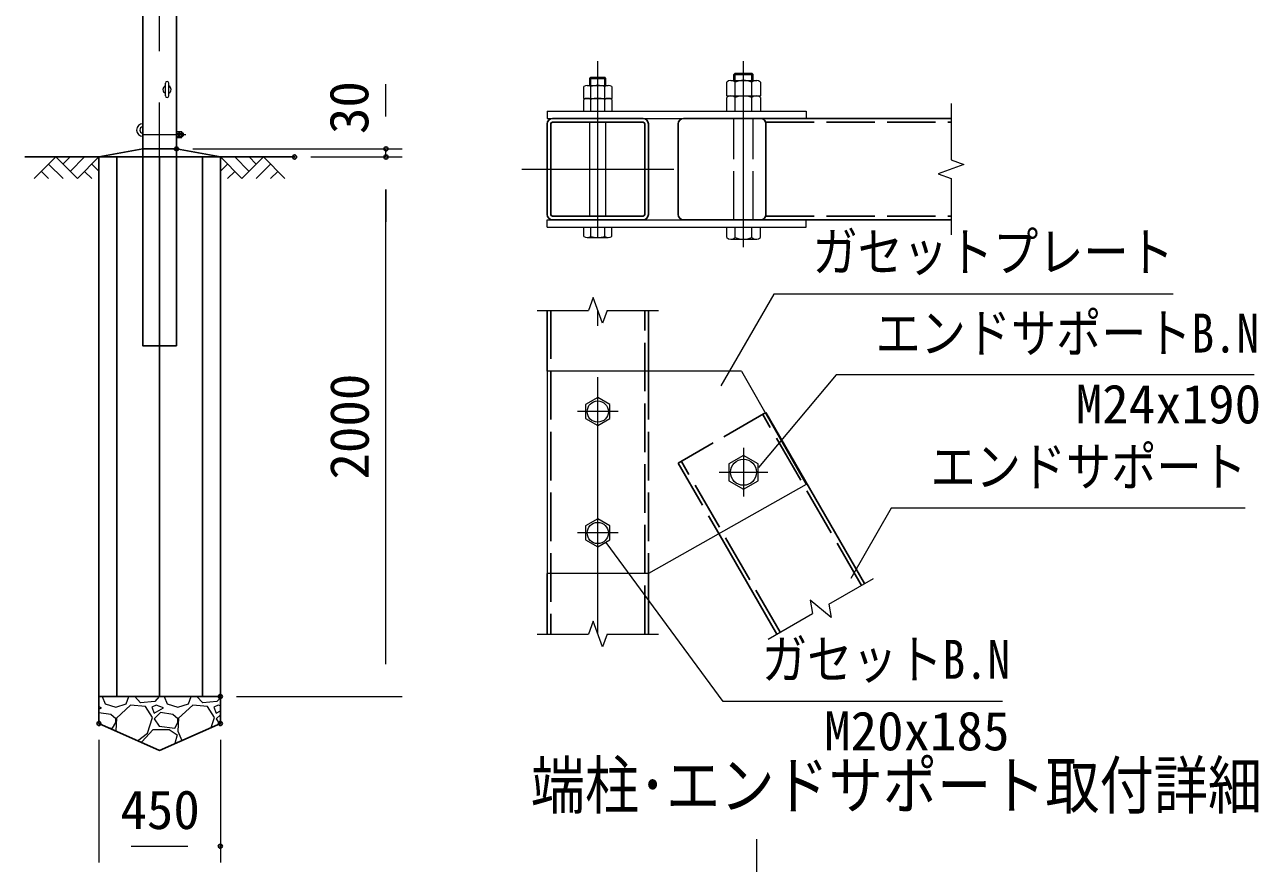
# Model space of a CAD drawing. Units: millimetres, scale not verified. Extents: x -12599 to 12601, y -8909 to 8911.
# Drawn here: x 3860 to 8431, y -2606 to 503 of the extents above; entities that cross this region are included whole.
import ezdxf
from ezdxf.enums import TextEntityAlignment as Align

# ---------------------------------------------------------------- set-up
doc = ezdxf.new("R2010")
doc.units = ezdxf.units.MM
doc.header["$LTSCALE"] = 30
doc.header["$PDMODE"] = 32
doc.header["$PDSIZE"] = 15
doc.linetypes.add('DASHED', pattern=[7.5, 6, -1.5])
doc.linetypes.add('USER1', pattern=[50.8, 31.75, -6.35, 6.35, -6.35])
for name, color, linetype, lineweight in [('0-0_D-BMK', 2, 'USER1', 13), ('0-1_D-STR1', 1, 'Continuous', 25), ('0-2_D-STR3', 3, 'Continuous', 13), ('0-3_D-BGD', 7, 'Continuous', 25), ('0-4_D-STR4', 7, 'Continuous', 25), ('0-5_D-DCR-HCH', 7, 'Continuous', 13), ('0-6_D-STR-DIM', 7, 'Continuous', 13), ('0-9_D-STR-TXT', 7, 'Continuous', 13)]:
    doc.layers.add(name, color=color, linetype=linetype, lineweight=lineweight)
doc.layers.add('0-8_Defpoints', color=8, linetype='Continuous')
doc.layers.add('0-A_D-TTL-TXT', color=7, linetype='Continuous')
doc.styles.add('ＭＳ ゴシック', font='')
doc.styles.get('ＭＳ ゴシック').set_extended_font_data('MS Gothic')

msp = doc.modelspace()

# ---------------------------------------------------------------- linework, layer by layer
at = {"layer": '0-0_D-BMK'}
for p, q in [((4360.29, -738.34), (4360.29, 5163.66)), ((5983.74, -288.18), (5983.74, 368.32)), ((6523.74, -321.52), (6523.74, 368.32)), ((4297.79, 95.66), (4457.79, 95.66)), ((5702.49, -32.51), (6264.99, -32.51)), ((5983.74, -1756.04), (5983.74, -556.04)), ((6058.74, -931.04), (5908.74, -931.04)), ((6523.74, -1066.04), (6523.74, -1246.04)), ((6433.74, -1156.04), (6613.74, -1156.04)), ((6058.74, -1381.04), (5908.74, -1381.04)), ((6573.65, -3078.03), (6573.65, -2515.53))]:
    msp.add_line(p, q, dxfattribs=at)
at = {"layer": '0-1_D-STR1'}
for p, q in [((6152.04, 154.99), (5815.44, 154.99)), ((6152.04, 141.49), (5815.44, 141.49)), ((6587.31, 154.99), (6300.95, 154.99)), ((6587.31, 154.99), (7292.59, 154.99)), ((5796.24, 135.79), (5796.24, -200.81)), ((5809.74, 135.79), (5809.74, -200.81)), ((6157.74, -200.81), (6157.74, 135.79)), ((6171.24, -200.81), (6171.24, 135.79)), ((6281.75, 135.79), (6281.75, -200.81)), ((6606.51, -200.81), (6606.51, 135.79)), ((5815.44, -206.51), (6152.04, -206.51)), ((5815.44, -220.01), (6152.04, -220.01)), ((6300.95, -220.01), (6587.31, -220.01)), ((6587.31, -220.01), (7292.59, -220.01)), ((5796.24, -556.04), (5796.24, -781.04)), ((6171.24, -781.04), (6171.24, -556.04)), ((6972.26, -1568.54), (6606.51, -935.05)), ((6647.5, -1756.04), (6432.51, -1383.66)), ((5796.24, -1531.04), (5796.24, -1756.04)), ((6171.24, -1756.04), (6171.24, -1531.04))]:
    msp.add_line(p, q, dxfattribs=at)
at = {"layer": '0-1_D-STR1', "linetype": 'DASHED'}
for p, q in [((6605.65, 141.49), (7292.59, 141.49)), ((6605.65, -206.51), (7292.59, -206.51)), ((5809.74, -556.04), (5809.74, -1756.04)), ((6157.74, -1756.04), (6157.74, -556.04)), ((6171.24, -781.04), (6171.24, -1531.04)), ((6606.51, -935.05), (6281.75, -1122.55)), ((6960.57, -1575.29), (6594.82, -941.8)), ((6281.75, -1122.55), (6432.51, -1383.66)), ((6659.19, -1749.29), (6293.44, -1115.8))]:
    msp.add_line(p, q, dxfattribs=at)
at = {"layer": '0-1_D-STR1'}
msp.add_lwpolyline([(4297.79, 5112.66), (4422.79, 5112.66), (4422.79, -687.34), (4297.79, -687.34)], close=True, dxfattribs=at)
for centre, radius, start, end in [((5815.44, 135.79), 19.2, 90, 180), ((5815.44, 135.79), 5.7, 90, 180), ((6152.04, 135.79), 19.2, 0, 90), ((6152.04, 135.79), 5.7, 0, 90), ((6300.95, 135.79), 19.2, 90, 180), ((6587.31, 135.79), 19.2, 0, 90), ((5815.44, -200.81), 19.2, 180, 270), ((5815.44, -200.81), 5.7, 180, 270), ((6152.04, -200.81), 19.2, 270, 0), ((6152.04, -200.81), 5.7, 270, 0), ((6300.95, -200.81), 19.2, 180, 270), ((6587.31, -200.81), 19.2, 270, 0)]:
    msp.add_arc(centre, radius, start, end, dxfattribs=at)
at = {"layer": '0-2_D-STR3'}
for p, q in [((6487.74, 318.12), (6492.61, 322.99)), ((6492.61, 322.99), (6554.87, 322.99)), ((6492.61, 295.99), (6492.61, 322.99)), ((6554.87, 295.99), (6554.87, 322.99)), ((6554.87, 322.99), (6559.74, 318.12)), ((4381.54, 238.91), (4381.54, 286.41)), ((4394.04, 238.91), (4394.04, 286.41)), ((5944.05, 277.99), (6022.68, 277.99)), ((5953.74, 303.93), (5957.8, 307.99)), ((5953.74, 277.99), (5953.74, 303.93)), ((5953.74, 303.93), (6013.74, 303.93)), ((5957.8, 307.99), (6009.68, 307.99)), ((5957.8, 277.99), (5957.8, 303.93)), ((6013.74, 303.93), (6009.68, 307.99)), ((6009.68, 277.99), (6009.68, 303.93)), ((6013.74, 277.99), (6013.74, 303.93)), ((6461.34, 238.99), (6461.34, 289.99)), ((6476.66, 295.99), (6573.19, 295.99)), ((6487.74, 295.99), (6487.74, 318.12)), ((6487.74, 318.12), (6559.74, 318.12)), ((6492.54, 238.99), (6492.54, 289.99)), ((6554.94, 238.99), (6554.94, 289.99)), ((6559.74, 295.99), (6559.74, 318.12)), ((6586.14, 289.99), (6586.14, 238.99)), ((5931.84, 229.99), (5931.84, 273.79)), ((5931.84, 229.99), (6035.64, 229.99)), ((5944.05, 229.99), (6022.68, 229.99)), ((5957.79, 229.99), (5957.79, 273.79)), ((6009.69, 229.99), (6009.69, 273.79)), ((6035.64, 273.79), (6035.64, 229.99)), ((6461.34, 238.99), (6586.14, 238.99)), ((6461.34, 181.99), (6461.34, 232.99)), ((6476.66, 238.99), (6573.19, 238.99)), ((6492.54, 181.99), (6492.54, 232.99)), ((6554.94, 181.99), (6554.94, 232.99)), ((6586.14, 232.99), (6586.14, 181.99)), ((5931.84, 181.99), (5931.84, 225.79)), ((5957.79, 181.99), (5957.79, 225.79)), ((6009.69, 181.99), (6009.69, 225.79)), ((6035.64, 225.79), (6035.64, 181.99)), ((5796.24, 181.99), (6756.24, 181.99)), ((5796.24, 181.99), (5796.24, 154.99)), ((5796.24, 154.99), (6756.24, 154.99)), ((5931.84, 181.99), (6035.64, 181.99)), ((5953.74, -206.51), (5953.74, 141.49)), ((6013.74, -206.51), (6013.74, 141.49)), ((6461.34, 181.99), (6586.14, 181.99)), ((6756.24, 181.99), (6756.24, 154.99)), ((4422.79, 106.61), (4422.79, 84.71)), ((4422.79, 106.61), (4431.99, 106.61)), ((4422.79, 101.13), (4431.99, 101.13)), ((4432.79, 106.61), (4432.79, 84.71)), ((4432.79, 106.61), (4441.99, 106.61)), ((4432.79, 104.28), (4432.79, 87.04)), ((4432.79, 101.13), (4441.99, 101.13)), ((4442.79, 104.28), (4442.79, 87.04)), ((4442.79, 101.66), (4446.84, 101.66)), ((4442.79, 100.71), (4447.79, 100.71)), ((4447.79, 100.71), (4446.84, 101.66)), ((4446.84, 101.66), (4446.84, 89.66)), ((4447.79, 100.71), (4447.79, 90.61)), ((4422.79, 90.18), (4431.99, 90.18)), ((4422.79, 84.71), (4431.99, 84.71)), ((4432.79, 90.18), (4441.99, 90.18)), ((4432.79, 84.71), (4441.99, 84.71)), ((4442.79, 89.66), (4446.84, 89.66)), ((5796.24, -220.01), (6756.24, -220.01)), ((5796.24, -247.01), (5796.24, -220.01)), ((6756.24, -247.01), (6756.24, -220.01)), ((5796.24, -247.01), (6756.24, -247.01)), ((5931.84, -247.01), (6035.64, -247.01)), ((5931.84, -281.81), (5931.84, -247.01)), ((5957.79, -281.81), (5957.79, -247.01)), ((6009.69, -281.81), (6009.69, -247.01)), ((6035.64, -281.81), (6035.64, -247.01)), ((6461.34, -247.01), (6586.14, -247.01)), ((6461.34, -286.01), (6461.34, -247.01)), ((6492.54, -286.01), (6492.54, -247.01)), ((6554.94, -286.01), (6554.94, -247.01)), ((6586.14, -286.01), (6586.14, -247.01)), ((5944.05, -286.01), (6022.68, -286.01)), ((6476.66, -292.01), (6573.19, -292.01)), ((6171.24, -781.04), (5796.24, -781.04)), ((5796.24, -781.04), (5796.24, -1531.04)), ((6516.24, -781.04), (6171.24, -781.04))]:
    msp.add_line(p, q, dxfattribs=at)
at = {"layer": '0-2_D-STR3', "linetype": 'DASHED'}
for p, q in [((6487.74, -220.01), (6487.74, 154.99)), ((6559.74, -220.01), (6559.74, 154.99))]:
    msp.add_line(p, q, dxfattribs=at)
at = {"layer": '0-2_D-STR3'}
for points in [[(4442.79, 90.61), (4447.79, 90.61), (4446.84, 89.66)], [(6516.24, -781.04), (6756.24, -1201.04), (6171.24, -1531.04), (5796.24, -1531.04)]]:
    msp.add_lwpolyline(points, dxfattribs=at)
for points in [[(6028.69, -905.09), (5983.74, -879.14), (5938.79, -905.09), (5938.79, -956.99), (5983.74, -982.94), (6028.69, -956.99)], [(6469.7, -1187.24), (6523.74, -1218.44), (6577.78, -1187.24), (6577.78, -1124.84), (6523.74, -1093.64), (6469.7, -1124.84)], [(6028.69, -1355.09), (5983.74, -1329.14), (5938.79, -1355.09), (5938.79, -1406.99), (5983.74, -1432.94), (6028.69, -1406.99)]]:
    msp.add_lwpolyline(points, close=True, dxfattribs=at)
for centre, radius in [((5983.74, -931.04), 39.31), ((6523.74, -1156.04), 48.27), ((5983.74, -1381.04), 39.31)]:
    msp.add_circle(centre, radius, dxfattribs=at)
for centre, radius, start, end in [((4387.79, 262.66), 15, 114.62432, 245.37568), ((4387.79, 286.41), 6.25, 0, 180), ((4387.79, 262.66), 15, 294.62432, 65.37568), ((5944.82, 255.92), 22.09, 54.01973, 125.98027), ((5983.74, 195.73), 82.27, 71.61284, 108.38716), ((6022.67, 255.85), 22.14, 54.12648, 125.87352), ((6476.94, 272.72), 23.27, 47.91412, 132.08588), ((6523.74, 211.87), 84.12, 68.22895, 111.77105), ((6570.54, 273.3), 22.85, 46.94085, 133.05915), ((4387.79, 238.91), 6.25, 180, 0), ((5944.82, 207.92), 22.09, 54.01973, 125.98027), ((5983.74, 147.73), 82.27, 71.61284, 108.38716), ((6022.67, 207.85), 22.14, 54.12648, 125.87352), ((6476.94, 215.72), 23.27, 47.91412, 132.08588), ((6523.74, 154.87), 84.12, 68.22895, 111.77105), ((6570.54, 216.3), 22.85, 46.94085, 133.05915), ((4297.79, 112.66), 23, 90, 270), ((4297.79, 112.66), 11, 90, 270), ((4427.81, 103.87), 5, 326.78843, 33.21157), ((4413.66, 95.66), 19.14, 343.37369, 16.62631), ((4437.81, 103.87), 5, 326.78843, 33.21157), ((4423.66, 95.66), 19.14, 343.37369, 16.62631), ((4427.81, 87.45), 5, 326.78843, 33.21157), ((4437.81, 87.45), 5, 326.78843, 33.21157), ((5944.82, -263.94), 22.09, 234.01973, 305.98027), ((5983.74, -203.74), 82.27, 251.61284, 288.38716), ((6022.67, -263.87), 22.14, 234.12648, 305.87352), ((6476.94, -268.73), 23.27, 227.91412, 312.08588), ((6523.74, -207.89), 84.12, 248.22895, 291.77105), ((6570.54, -269.31), 22.85, 226.94085, 313.05915)]:
    msp.add_arc(centre, radius, start, end, dxfattribs=at)
at = {"layer": '0-3_D-BGD'}
for p, q in [((3860.29, 12.66), (4860.29, 12.66)), ((4585.29, -1987.34), (4135.29, -1987.34))]:
    msp.add_line(p, q, dxfattribs=at)
at = {"layer": '0-4_D-STR4'}
for p, q in [((4135.29, -2087.34), (4135.29, 12.66)), ((4201.19, 12.66), (4201.19, -1987.34)), ((4360.29, 12.66), (4360.29, -1987.34)), ((4519.39, 12.66), (4519.39, -1987.34)), ((4585.29, -2087.34), (4585.29, 12.66))]:
    msp.add_line(p, q, dxfattribs=at)
for points in [[(4135.29, 12.66), (4297.79, 42.66), (4422.79, 42.66), (4585.29, 12.66)], [(4135.29, -2087.34), (4360.29, -2187.34), (4585.29, -2087.34)]]:
    msp.add_lwpolyline(points, dxfattribs=at)
at = {"layer": '0-5_D-DCR-HCH'}
for p, q in [((3975.65, 12.66), (3895.84, -67.16)), ((3975.65, 12.66), (4055.47, -67.16)), ((4002.26, -13.95), (4028.87, 12.66)), ((4028.87, -40.55), (4082.08, 12.66)), ((4055.47, -67.16), (4135.29, 12.66)), ((4665.11, -67.16), (4585.29, 12.66)), ((4691.71, -40.55), (4638.5, 12.66)), ((4744.93, 12.66), (4665.11, -67.16)), ((4718.46, -14.09), (4691.71, 12.66)), ((4744.93, 12.66), (4824.74, -67.16)), ((3922.44, -40.55), (3949.17, -67.16)), ((3949.05, -13.95), (4002.5, -67.16)), ((4082.08, -40.55), (4108.81, -67.16)), ((4108.68, -13.95), (4135.29, -40.43)), ((4611.9, -13.95), (4585.29, -40.43)), ((4638.5, -40.55), (4611.77, -67.16)), ((4771.53, -13.95), (4718.08, -67.16)), ((4798.14, -40.55), (4771.41, -67.16)), ((4146.89, -1987.34), (4158.7, -2014.9)), ((4236.9, -2014.9), (4246.74, -1987.34)), ((4289.8, -2010.3), (4268.76, -1987.34)), ((4342.7, -2005.7), (4289.8, -2010.3)), ((4359.22, -1987.34), (4342.7, -2005.7)), ((4376.89, -1987.34), (4388.7, -2014.9)), ((4466.9, -2014.9), (4476.74, -1987.34)), ((4519.8, -2010.3), (4498.76, -1987.34)), ((4572.7, -2005.7), (4519.8, -2010.3)), ((4585.29, -1991.71), (4572.7, -2005.7)), ((4144.9, -2028.7), (4135.29, -2025.49)), ((4135.29, -2034.46), (4144.9, -2028.7)), ((4179.4, -2054), (4135.29, -2047.38)), ((4158.7, -2014.9), (4197.8, -2026.4)), ((4197.8, -2070.1), (4179.4, -2054)), ((4197.8, -2026.4), (4236.9, -2014.9)), ((4253, -2019.5), (4200.1, -2067.8)), ((4308.2, -2024.1), (4253, -2019.5)), ((4333.5, -2065.5), (4308.2, -2024.1)), ((4347.3, -2019.5), (4331.2, -2026.4)), ((4331.2, -2026.4), (4340.4, -2049.4)), ((4340.4, -2049.4), (4374.9, -2028.7)), ((4363.4, -2047.1), (4340.4, -2070.1)), ((4374.9, -2028.7), (4347.3, -2019.5)), ((4409.4, -2054), (4363.4, -2047.1)), ((4388.7, -2014.9), (4427.8, -2026.4)), ((4427.8, -2070.1), (4409.4, -2054)), ((4427.8, -2026.4), (4466.9, -2014.9)), ((4483, -2019.5), (4430.1, -2067.8)), ((4538.2, -2024.1), (4483, -2019.5)), ((4563.5, -2065.5), (4538.2, -2024.1)), ((4577.3, -2019.5), (4561.2, -2026.4)), ((4561.2, -2026.4), (4570.4, -2049.4)), ((4570.4, -2049.4), (4585.29, -2040.46)), ((4585.29, -2055.21), (4570.4, -2070.1)), ((4585.29, -2022.16), (4577.3, -2019.5)), ((4169.61, -2102.59), (4186.3, -2104.6)), ((4186.3, -2104.6), (4197.8, -2083.9)), ((4197.8, -2083.9), (4197.8, -2070.1)), ((4200.1, -2067.8), (4197.85, -2115.14)), ((4315.1, -2123), (4333.5, -2065.5)), ((4340.4, -2070.1), (4358.8, -2097.7)), ((4358.8, -2097.7), (4416.3, -2104.6)), ((4416.3, -2104.6), (4427.8, -2083.9)), ((4430.1, -2067.8), (4427.8, -2116.1)), ((4427.8, -2083.9), (4427.8, -2070.1)), ((4551.74, -2102.25), (4563.5, -2065.5)), ((4570.4, -2070.1), (4582.67, -2088.5)), ((4278.74, -2151.1), (4315.1, -2123)), ((4294.4, -2155.2), (4335.8, -2109.2)), ((4335.8, -2109.2), (4395.6, -2109.2)), ((4395.6, -2109.2), (4425.5, -2129.9)), ((4425.5, -2129.9), (4416.3, -2162.1)), ((4427.8, -2116.1), (4442.43, -2150.84)), ((4296.65, -2159.06), (4294.4, -2155.2)), ((4361.36, -2186.87), (4358.75, -2186.66)), ((4416.3, -2162.1), (4411.88, -2164.41))]:
    msp.add_line(p, q, dxfattribs=at)
at = {"layer": '0-6_D-STR-DIM'}
for p, q in [((5198.84, 162.66), (5198.84, 282.66)), ((7292.59, 211.24), (7292.59, 2.12)), ((4482.79, 42.66), (5258.84, 42.66)), ((4920.29, 12.66), (5258.84, 12.66)), ((4920.29, 12.66), (5258.84, 12.66)), ((5198.84, 12.66), (5198.84, 42.66)), ((7292.59, 2.12), (7340.17, -15.19)), ((7340.17, -15.19), (7245.02, -49.82)), ((7245.02, -49.82), (7292.59, -67.14)), ((7292.59, -67.14), (7292.59, -276.26)), ((5198.84, -1867.34), (5198.84, -107.34)), ((5198.84, -107.34), (5198.84, -227.34)), ((5966.43, -508.47), (5949.11, -556.04)), ((6001.06, -603.61), (5966.43, -508.47)), ((5758.74, -556.04), (5949.11, -556.04)), ((6018.37, -556.04), (6001.06, -603.61)), ((6018.37, -556.04), (6208.74, -556.04)), ((6839.87, -1644.98), (7004.74, -1549.79)), ((6771.1, -1629.75), (6779.89, -1679.61)), ((6848.66, -1694.83), (6771.1, -1629.75)), ((6839.87, -1644.98), (6848.66, -1694.83)), ((6615.02, -1774.79), (6779.89, -1679.61)), ((5966.43, -1708.47), (5949.11, -1756.04)), ((6001.06, -1803.61), (5966.43, -1708.47)), ((5758.74, -1756.04), (5949.11, -1756.04)), ((6018.37, -1756.04), (6001.06, -1803.61)), ((6018.37, -1756.04), (6208.74, -1756.04)), ((4645.29, -1987.34), (5258.84, -1987.34)), ((4135.29, -2147.34), (4135.29, -2602.21)), ((4585.29, -2147.34), (4585.29, -2602.21)), ((4255.29, -2542.21), (4465.29, -2542.21))]:
    msp.add_line(p, q, dxfattribs=at)
at = {"layer": '0-8_Defpoints'}
for p in [(4422.79, 42.66), (5198.84, 42.66), (4860.29, 12.66), (5198.84, 12.66), (4585.29, -1987.34), (4135.29, -2087.34), (4585.29, -2087.34), (4585.29, -2542.21)]:
    msp.add_point(p, dxfattribs=at)
at = {"layer": '0-9_D-STR-TXT'}
for points in [[(8115.83, -496.26), (6635.9, -496.26), (6440.04, -835.5)], [(8415.97, -794.34), (6866.75, -794.34), (6579.06, -1138.57)], [(8382.69, -1289.42), (7071.03, -1289.42), (6920.75, -1549.73)], [(7483.7, -2006.18), (6448.44, -2006.18), (6015.42, -1416.95)]]:
    msp.add_lwpolyline(points, dxfattribs=at)

# ---------------------------------------------------------------- texts
at = {"layer": '0-6_D-STR-DIM', "style": 'ＭＳ ゴシック'}
for s, p in [('30', (5176.92, 97.5)), ('2000', (5178.6, -1183.09))]:
    msp.add_text(s, height=144.3, rotation=90, dxfattribs=at).set_placement(p, align=Align.BOTTOM_LEFT)
msp.add_text('450', height=144.3, dxfattribs=at).set_placement((4214.79, -2521.97), align=Align.BOTTOM_LEFT)
at = {"layer": '0-9_D-STR-TXT', "style": 'ＭＳ ゴシック', "width": 0.85}
for s, p in [('ガセットプレート', (6779.54, -454.31)), ('エンドサポートB.N', (7012.67, -755.45)), ('エンドサポート', (7216.95, -1250.52)), ('ガセットB.N', (6592.07, -1965))]:
    msp.add_text(s, height=144.3, dxfattribs=at).set_placement(p, align=Align.BOTTOM_LEFT)
at = {"layer": '0-9_D-STR-TXT', "style": 'ＭＳ ゴシック'}
for s, p in [('M24x190', (7754.46, -1018.33)), ('M20x185', (6822.19, -2230.16))]:
    msp.add_text(s, height=144.3, dxfattribs=at).set_placement(p, align=Align.BOTTOM_LEFT)
at = {"layer": '0-A_D-TTL-TXT', "style": 'ＭＳ ゴシック', "width": 0.85}
msp.add_text('端柱･エンドサポート取付詳細', height=173.1, dxfattribs=at).set_placement((5735.48, -2454.73), align=Align.BOTTOM_LEFT)

doc.saveas('drawing.dxf')
